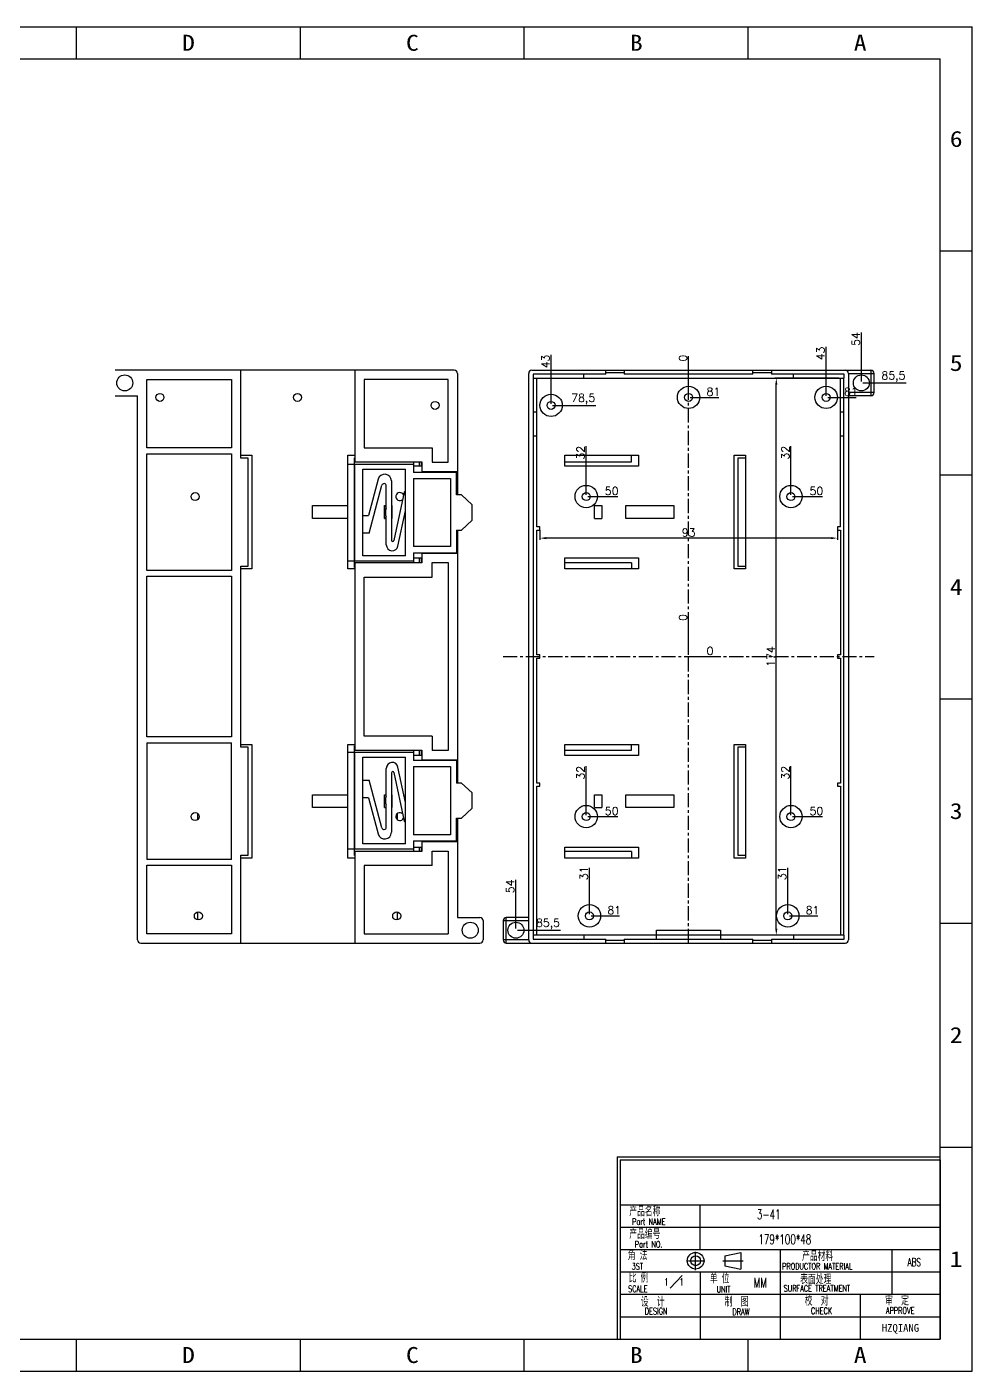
# Model space of a CAD drawing. Header units: millimetres. Extents: x 903 to 1497, y 663 to 1083.
# Drawn here: x 1201.5 to 1497, y 662.9 to 1082.9 of the extents above; entities that cross this region are included whole.
import ezdxf
from ezdxf.enums import TextEntityAlignment as Align

# ---------------------------------------------------------------- set-up
doc = ezdxf.new("R2010")
doc.units = ezdxf.units.MM
doc.linetypes.add('CENTER', pattern=[0.6, 0.375, -0.075, 0.075, -0.075])
doc.layers.add('center', color=1, linetype='CENTER')
doc.layers.add('text', color=3, linetype='Continuous')
doc.layers.add('dim', color=82, linetype='Continuous', lineweight=9)
doc.styles.add('romans', font='romans.shx', dxfattribs={"width": 0.67, "bigfont": 'fangsong.shx'})
doc.styles.get("Standard").update_dxf_attribs({"font": 'txt', "bigfont": 'gbcbig.shx'})
doc.styles.add('STYLE1', font='', dxfattribs={"height": 4.5})
doc.styles.add('TEXTSTYLE_0', font='txt', dxfattribs={"width": 0.8})
doc.styles.get('STYLE1').set_extended_font_data('仿宋_GB2312')
doc.dimstyles.new('ISO-25', dxfattribs={"dimtxt": 2.5, "dimasz": 2.5, "dimexe": 1.25, "dimexo": 0.625, "dimtad": 1, "dimtxsty": 'Standard', "dimcen": 2.5, "dimadec": 0, "dimazin": 0, "dimtfac": 1, "dimtmove": 0, "dimatfit": 3, "dimfxl": 0, "dimarcsym": 0})

# ---------------------------------------------------------------- blocks, each defined once
blk = doc.blocks.new('*D191')
at = {"layer": 'Defpoints', "color": 0}
for p in [(1440.41, 947.27), (1440.41, 936.15), (1408.41, 886.15)]:
    blk.add_point(p, dxfattribs=at)
at = {"layer": 'dim', "color": 0, "lineweight": -2}
blk.add_line((1440.41, 936.65), (1440.41, 951.94), dxfattribs=at)
at = {"layer": 'dim', "color": 0, "insert": (1438.66, 949.85), "char_height": 2.5, "attachment_point": 5, "rotation": 90}
blk.add_mtext('32', dxfattribs=at)
blk = doc.blocks.new('*D192')
at = {"layer": 'Defpoints', "color": 0}
for p in [(1440.41, 936.15), (1445.99, 936.15), (1408.41, 886.15)]:
    blk.add_point(p, dxfattribs=at)
at = {"layer": 'dim', "color": 0, "lineweight": -2}
blk.add_line((1440.91, 936.15), (1450.24, 936.15), dxfattribs=at)
at = {"layer": 'dim', "color": 0, "insert": (1448.36, 937.9), "char_height": 2.5, "attachment_point": 5}
blk.add_mtext('50', dxfattribs=at)
blk = doc.blocks.new('*D139')
at = {"layer": 'Defpoints', "color": 0}
for p in [(1408.41, 978.27), (1408.41, 967.15), (1408.41, 886.15)]:
    blk.add_point(p, dxfattribs=at)
at = {"layer": 'dim', "color": 0, "lineweight": -2}
blk.add_line((1408.41, 967.65), (1408.41, 980.02), dxfattribs=at)
at = {"layer": 'dim', "color": 0, "insert": (1406.66, 979.39), "char_height": 2.5, "attachment_point": 5, "rotation": 90}
blk.add_mtext('0', dxfattribs=at)
blk = doc.blocks.new('*D140')
at = {"layer": 'Defpoints', "color": 0}
for p in [(1408.41, 967.15), (1413.99, 967.15), (1408.41, 886.15)]:
    blk.add_point(p, dxfattribs=at)
at = {"layer": 'dim', "color": 0, "lineweight": -2}
blk.add_line((1408.91, 967.15), (1417.82, 967.15), dxfattribs=at)
at = {"layer": 'dim', "color": 0, "insert": (1416.15, 968.9), "char_height": 2.5, "attachment_point": 5}
blk.add_mtext('81', dxfattribs=at)
blk = doc.blocks.new('*D141')
at = {"layer": 'Defpoints', "color": 0}
for p in [(1451.41, 978.27), (1451.41, 967.15), (1408.41, 886.15)]:
    blk.add_point(p, dxfattribs=at)
at = {"layer": 'dim', "color": 0, "lineweight": -2}
blk.add_line((1451.41, 967.65), (1451.41, 982.94), dxfattribs=at)
at = {"layer": 'dim', "color": 0, "insert": (1449.66, 980.85), "char_height": 2.5, "attachment_point": 5, "rotation": 90}
blk.add_mtext('43', dxfattribs=at)
blk = doc.blocks.new('*D142')
at = {"layer": 'Defpoints', "color": 0}
for p in [(1451.41, 967.15), (1456.99, 967.15), (1408.41, 886.15)]:
    blk.add_point(p, dxfattribs=at)
at = {"layer": 'dim', "color": 0, "lineweight": -2}
blk.add_line((1451.91, 967.15), (1460.82, 967.15), dxfattribs=at)
at = {"layer": 'dim', "color": 0, "insert": (1459.15, 968.9), "char_height": 2.5, "attachment_point": 5}
blk.add_mtext('81', dxfattribs=at)
blk = doc.blocks.new('*D143')
at = {"layer": 'Defpoints', "color": 0}
for p in [(1365.41, 975.77), (1365.41, 964.65), (1408.41, 886.15)]:
    blk.add_point(p, dxfattribs=at)
at = {"layer": 'dim', "color": 0, "lineweight": -2}
blk.add_line((1365.41, 965.15), (1365.41, 980.44), dxfattribs=at)
at = {"layer": 'dim', "color": 0, "insert": (1363.66, 978.35), "char_height": 2.5, "attachment_point": 5, "rotation": 90}
blk.add_mtext('43', dxfattribs=at)
blk = doc.blocks.new('*D144')
at = {"layer": 'Defpoints', "color": 0}
for p in [(1365.41, 964.65), (1370.99, 964.65), (1408.41, 886.15)]:
    blk.add_point(p, dxfattribs=at)
at = {"layer": 'dim', "color": 0, "lineweight": -2}
blk.add_line((1365.91, 964.65), (1379.4, 964.65), dxfattribs=at)
at = {"layer": 'dim', "color": 0, "insert": (1375.45, 966.61), "char_height": 2.5, "attachment_point": 5}
blk.add_mtext('78,5', dxfattribs=at)
blk = doc.blocks.new('*D145')
at = {"layer": 'Defpoints', "color": 0}
for p in [(1376.41, 947.27), (1376.41, 936.15), (1408.41, 886.15)]:
    blk.add_point(p, dxfattribs=at)
at = {"layer": 'dim', "color": 0, "lineweight": -2}
blk.add_line((1376.41, 936.65), (1376.41, 951.94), dxfattribs=at)
at = {"layer": 'dim', "color": 0, "insert": (1374.66, 949.85), "char_height": 2.5, "attachment_point": 5, "rotation": 90}
blk.add_mtext('32', dxfattribs=at)
blk = doc.blocks.new('*D146')
at = {"layer": 'Defpoints', "color": 0}
for p in [(1376.41, 936.15), (1381.99, 936.15), (1408.41, 886.15)]:
    blk.add_point(p, dxfattribs=at)
at = {"layer": 'dim', "color": 0, "lineweight": -2}
blk.add_line((1376.91, 936.15), (1386.24, 936.15), dxfattribs=at)
at = {"layer": 'dim', "color": 0, "insert": (1384.36, 937.9), "char_height": 2.5, "attachment_point": 5}
blk.add_mtext('50', dxfattribs=at)
blk = doc.blocks.new('*D147')
at = {"layer": 'Defpoints', "color": 0}
for p in [(1408.41, 886.15), (1376.41, 847.27), (1376.41, 836.15)]:
    blk.add_point(p, dxfattribs=at)
at = {"layer": 'dim', "color": 0, "lineweight": -2}
blk.add_line((1376.41, 836.65), (1376.41, 851.94), dxfattribs=at)
at = {"layer": 'dim', "color": 0, "insert": (1374.66, 849.85), "char_height": 2.5, "attachment_point": 5, "rotation": 90}
blk.add_mtext('32', dxfattribs=at)
blk = doc.blocks.new('*D148')
at = {"layer": 'Defpoints', "color": 0}
for p in [(1408.41, 886.15), (1376.41, 836.15), (1381.99, 836.15)]:
    blk.add_point(p, dxfattribs=at)
at = {"layer": 'dim', "color": 0, "lineweight": -2}
blk.add_line((1376.91, 836.15), (1386.24, 836.15), dxfattribs=at)
at = {"layer": 'dim', "color": 0, "insert": (1384.36, 837.9), "char_height": 2.5, "attachment_point": 5}
blk.add_mtext('50', dxfattribs=at)
blk = doc.blocks.new('*D149')
at = {"layer": 'Defpoints', "color": 0}
for p in [(1408.41, 886.15), (1440.41, 847.27), (1440.41, 836.15)]:
    blk.add_point(p, dxfattribs=at)
at = {"layer": 'dim', "color": 0, "lineweight": -2}
blk.add_line((1440.41, 836.65), (1440.41, 851.94), dxfattribs=at)
at = {"layer": 'dim', "color": 0, "insert": (1438.66, 849.85), "char_height": 2.5, "attachment_point": 5, "rotation": 90}
blk.add_mtext('32', dxfattribs=at)
blk = doc.blocks.new('*D150')
at = {"layer": 'Defpoints', "color": 0}
for p in [(1408.41, 886.15), (1440.41, 836.15), (1445.99, 836.15)]:
    blk.add_point(p, dxfattribs=at)
at = {"layer": 'dim', "color": 0, "lineweight": -2}
blk.add_line((1440.91, 836.15), (1450.24, 836.15), dxfattribs=at)
at = {"layer": 'dim', "color": 0, "insert": (1448.36, 837.9), "char_height": 2.5, "attachment_point": 5}
blk.add_mtext('50', dxfattribs=at)
blk = doc.blocks.new('*D151')
at = {"layer": 'Defpoints', "color": 0}
for p in [(1408.41, 886.15), (1439.41, 816.27), (1439.41, 805.15)]:
    blk.add_point(p, dxfattribs=at)
at = {"layer": 'dim', "color": 0, "lineweight": -2}
blk.add_line((1439.41, 805.65), (1439.41, 820.1), dxfattribs=at)
at = {"layer": 'dim', "color": 0, "insert": (1437.66, 818.44), "char_height": 2.5, "attachment_point": 5, "rotation": 90}
blk.add_mtext('31', dxfattribs=at)
blk = doc.blocks.new('*D152')
at = {"layer": 'Defpoints', "color": 0}
for p in [(1408.41, 886.15), (1439.41, 805.15), (1444.99, 805.15)]:
    blk.add_point(p, dxfattribs=at)
at = {"layer": 'dim', "color": 0, "lineweight": -2}
blk.add_line((1439.91, 805.15), (1448.82, 805.15), dxfattribs=at)
at = {"layer": 'dim', "color": 0, "insert": (1447.15, 806.9), "char_height": 2.5, "attachment_point": 5}
blk.add_mtext('81', dxfattribs=at)
blk = doc.blocks.new('*D153')
at = {"layer": 'Defpoints', "color": 0}
for p in [(1408.41, 886.15), (1377.41, 816.27), (1377.41, 805.15)]:
    blk.add_point(p, dxfattribs=at)
at = {"layer": 'dim', "color": 0, "lineweight": -2}
blk.add_line((1377.41, 805.65), (1377.41, 820.1), dxfattribs=at)
at = {"layer": 'dim', "color": 0, "insert": (1375.66, 818.44), "char_height": 2.5, "attachment_point": 5, "rotation": 90}
blk.add_mtext('31', dxfattribs=at)
blk = doc.blocks.new('*D154')
at = {"layer": 'Defpoints', "color": 0}
for p in [(1408.41, 886.15), (1377.41, 805.15), (1382.99, 805.15)]:
    blk.add_point(p, dxfattribs=at)
at = {"layer": 'dim', "color": 0, "lineweight": -2}
blk.add_line((1377.91, 805.15), (1386.82, 805.15), dxfattribs=at)
at = {"layer": 'dim', "color": 0, "insert": (1385.15, 806.9), "char_height": 2.5, "attachment_point": 5}
blk.add_mtext('81', dxfattribs=at)
blk = doc.blocks.new('*D155')
at = {"layer": 'Defpoints', "color": 0}
for p in [(1408.41, 886.15), (1354.41, 811.77), (1354.41, 800.65)]:
    blk.add_point(p, dxfattribs=at)
at = {"layer": 'dim', "color": 0, "lineweight": -2}
blk.add_line((1354.41, 801.15), (1354.41, 816.44), dxfattribs=at)
at = {"layer": 'dim', "color": 0, "insert": (1352.66, 814.35), "char_height": 2.5, "attachment_point": 5, "rotation": 90}
blk.add_mtext('54', dxfattribs=at)
blk = doc.blocks.new('*D156')
at = {"layer": 'Defpoints', "color": 0}
for p in [(1408.41, 886.15), (1354.41, 800.65), (1359.99, 800.65)]:
    blk.add_point(p, dxfattribs=at)
at = {"layer": 'dim', "color": 0, "lineweight": -2}
blk.add_line((1354.91, 800.65), (1368.4, 800.65), dxfattribs=at)
at = {"layer": 'dim', "color": 0, "insert": (1364.45, 802.61), "char_height": 2.5, "attachment_point": 5}
blk.add_mtext('85,5', dxfattribs=at)
blk = doc.blocks.new('*D157')
at = {"layer": 'Defpoints', "color": 0}
for p in [(1462.41, 982.77), (1462.41, 971.65), (1408.41, 886.15)]:
    blk.add_point(p, dxfattribs=at)
at = {"layer": 'dim', "color": 0, "lineweight": -2}
blk.add_line((1462.41, 972.15), (1462.41, 987.44), dxfattribs=at)
at = {"layer": 'dim', "color": 0, "insert": (1460.66, 985.35), "char_height": 2.5, "attachment_point": 5, "rotation": 90}
blk.add_mtext('54', dxfattribs=at)
blk = doc.blocks.new('*D158')
at = {"layer": 'Defpoints', "color": 0}
for p in [(1462.41, 971.65), (1467.99, 971.65), (1408.41, 886.15)]:
    blk.add_point(p, dxfattribs=at)
at = {"layer": 'dim', "color": 0, "lineweight": -2}
blk.add_line((1462.91, 971.65), (1476.4, 971.65), dxfattribs=at)
at = {"layer": 'dim', "color": 0, "insert": (1472.45, 973.61), "char_height": 2.5, "attachment_point": 5}
blk.add_mtext('85,5', dxfattribs=at)
blk = doc.blocks.new('*D159')
at = {"layer": 'Defpoints', "color": 0}
for p in [(1408.41, 897.27), (1408.41, 886.15), (1408.41, 886.15)]:
    blk.add_point(p, dxfattribs=at)
at = {"layer": 'dim', "color": 0, "lineweight": -2}
blk.add_line((1408.41, 886.65), (1408.41, 899.02), dxfattribs=at)
at = {"layer": 'dim', "color": 0, "insert": (1406.66, 898.39), "char_height": 2.5, "attachment_point": 5, "rotation": 90}
blk.add_mtext('0', dxfattribs=at)
blk = doc.blocks.new('*D160')
at = {"layer": 'Defpoints', "color": 0}
for p in [(1408.41, 886.15), (1408.41, 886.15), (1413.99, 886.15)]:
    blk.add_point(p, dxfattribs=at)
at = {"layer": 'dim', "color": 0, "lineweight": -2}
blk.add_line((1408.91, 886.15), (1415.74, 886.15), dxfattribs=at)
at = {"layer": 'dim', "color": 0, "insert": (1415.11, 887.9), "char_height": 2.5, "attachment_point": 5}
blk.add_mtext('0', dxfattribs=at)
blk = doc.blocks.new('*D193')
at = {"layer": 'Defpoints', "color": 0}
for p in [(1435.82, 973.15), (1455.91, 973.15), (1455.91, 799.15)]:
    blk.add_point(p, dxfattribs=at)
at = {"layer": 'dim', "color": 0, "lineweight": -2}
for p, q in [((1455.41, 973.15), (1435.32, 973.15)), ((1435.82, 801.15), (1435.82, 971.15)), ((1455.41, 799.15), (1435.32, 799.15))]:
    blk.add_line(p, q, dxfattribs=at)
at = {"layer": 'dim', "color": 0}
for points in [[(1435.49, 971.15), (1436.16, 971.15), (1435.82, 973.15)], [(1435.49, 801.15), (1436.16, 801.15), (1435.82, 799.15)]]:
    blk.add_solid(points, dxfattribs=at)
at = {"layer": 'dim', "color": 0, "insert": (1434.07, 886.15), "char_height": 2.5, "attachment_point": 5, "rotation": 90}
blk.add_mtext('174', dxfattribs=at)
blk = doc.blocks.new('*D194')
at = {"layer": 'Defpoints', "color": 0}
for p in [(1361.91, 926.15), (1454.91, 926.65), (1361.91, 923.16)]:
    blk.add_point(p, dxfattribs=at)
at = {"layer": 'dim', "color": 0, "lineweight": -2}
for p, q in [((1361.91, 925.65), (1361.91, 922.66)), ((1454.91, 926.15), (1454.91, 922.66)), ((1452.91, 923.16), (1363.91, 923.16))]:
    blk.add_line(p, q, dxfattribs=at)
at = {"layer": 'dim', "color": 0}
for points in [[(1363.91, 923.49), (1363.91, 922.83), (1361.91, 923.16)], [(1452.91, 923.49), (1452.91, 922.83), (1454.91, 923.16)]]:
    blk.add_solid(points, dxfattribs=at)
at = {"layer": 'dim', "color": 0, "insert": (1408.41, 924.91), "char_height": 2.5, "attachment_point": 5}
blk.add_mtext('93', dxfattribs=at)
blk = doc.blocks.new('SUN_6HWZ35TKK40GSGJE8VEUYAXIAKM')
at = {"color": 7, "linetype": 'Continuous'}
for p, q in [((-594, 420), (0, 420)), ((-280, 410), (-280, 420)), ((-210, 410), (-210, 420)), ((-140, 410), (-140, 420)), ((-70, 410), (-70, 420)), ((0, 0), (0, 420)), ((-584, 410), (-10, 410)), ((-10, 10), (-10, 410)), ((-10, 350), (0, 350)), ((-10, 280), (0, 280)), ((-10, 210), (0, 210)), ((-10, 140), (0, 140)), ((-10, 70), (0, 70)), ((-584, 10), (-10, 10)), ((-280, 0), (-280, 10)), ((-210, 0), (-210, 10)), ((-140, 0), (-140, 10)), ((-70, 0), (-70, 10)), ((-594, 0), (0, 0))]:
    blk.add_line(p, q, dxfattribs=at)
at = {"color": 2, "linetype": 'Continuous', "style": 'TEXTSTYLE_0'}
for s, width, p, p2 in [('D', 1.2, (-246.99, 412.53), (-242.99, 412.53)), ('C', 1.2, (-176.99, 412.53), (-172.99, 412.53)), ('B', 1.2, (-106.99, 412.53), (-102.99, 412.53)), ('A', 1.2, (-36.99, 412.53), (-32.99, 412.53)), ('6', 1.2, (-6.99, 382.5), (-2.99, 382.5)), ('5', 1.2, (-6.99, 312.5), (-2.99, 312.5)), ('4', 1.2, (-6.99, 242.5), (-2.99, 242.5)), ('3', 1.2, (-6.99, 172.5), (-2.99, 172.5)), ('2', 1.2, (-6.99, 102.5), (-2.99, 102.5)), ('1', 2.4, (-6.99, 32.5), (-2.99, 32.5)), ('D', 1.2, (-246.99, 2.53), (-242.99, 2.53)), ('C', 1.2, (-176.99, 2.53), (-172.99, 2.53)), ('B', 1.2, (-106.99, 2.53), (-102.99, 2.53)), ('A', 1.2, (-36.99, 2.53), (-32.99, 2.53))]:
    blk.add_text(s, height=5, dxfattribs=dict(at, width=width)).set_placement(p, p2, align=Align.FIT)

msp = doc.modelspace()

# ---------------------------------------------------------------- linework, layer by layer
at = {"color": 7, "linetype": 'Continuous'}
for p, q in [((1335.143, 975.647), (1229.143, 975.647)), ((1268.443, 949.097), (1268.443, 975.647)), ((1304.043, 975.647), (1304.043, 946.997)), ((1336.143, 974.647), (1336.143, 936.647)), ((1358.41, 797.647), (1358.41, 974.647)), ((1359.41, 975.647), (1465.41, 975.647)), ((1382.51, 974.397), (1382.51, 975.647)), ((1382.51, 974.863), (1388.31, 974.863)), ((1388.31, 975.647), (1388.31, 974.397)), ((1428.51, 974.397), (1428.51, 975.647)), ((1428.51, 974.866), (1434.31, 974.866)), ((1434.31, 975.647), (1434.31, 974.397)), ((1458.41, 974.647), (1466.41, 974.647)), ((1458.41, 974.647), (1458.41, 797.647)), ((1465.41, 975.647), (1465.41, 967.647)), ((1466.41, 968.647), (1466.41, 974.647)), ((1239.043, 951.347), (1239.043, 972.747)), ((1239.043, 972.747), (1265.543, 972.747)), ((1265.543, 972.747), (1265.543, 951.347)), ((1306.943, 972.747), (1306.943, 951.397)), ((1333.243, 972.747), (1306.943, 972.747)), ((1333.243, 946.897), (1333.243, 972.747)), ((1382.51, 974.397), (1359.81, 974.397)), ((1359.81, 974.397), (1359.81, 973.147)), ((1359.81, 973.147), (1457.01, 973.147)), ((1359.91, 799.147), (1359.91, 973.147)), ((1360.91, 926.647), (1360.91, 973.147)), ((1375.61, 973.147), (1375.61, 974.397)), ((1428.51, 974.397), (1388.31, 974.397)), ((1457.01, 974.397), (1434.31, 974.397)), ((1441.21, 973.147), (1441.21, 974.397)), ((1455.91, 926.647), (1455.91, 973.147)), ((1456.91, 799.147), (1456.91, 973.147)), ((1457.01, 973.147), (1457.01, 974.397)), ((1229.143, 967.647), (1236.143, 967.647)), ((1236.143, 797.647), (1236.143, 967.647)), ((1466.41, 968.647), (1458.41, 968.647)), ((1465.41, 967.647), (1458.41, 967.647)), ((1360.91, 962.547), (1359.91, 962.547)), ((1456.91, 962.547), (1455.91, 962.547)), ((1359.91, 955.147), (1360.91, 955.147)), ((1455.91, 955.147), (1456.91, 955.147)), ((1265.543, 951.347), (1239.043, 951.347)), ((1239.043, 913.047), (1239.043, 949.547)), ((1239.043, 949.547), (1265.543, 949.547)), ((1265.543, 949.547), (1265.543, 913.047)), ((1306.943, 951.397), (1328.243, 951.397)), ((1328.243, 951.397), (1328.243, 946.897)), ((1268.393, 948.197), (1268.393, 949.097)), ((1268.393, 949.097), (1271.893, 949.097)), ((1270.743, 948.197), (1268.393, 948.197)), ((1270.743, 914.397), (1270.743, 948.197)), ((1271.893, 949.097), (1271.893, 913.597)), ((1301.796, 946.297), (1301.796, 915.997)), ((1301.796, 946.297), (1322.396, 946.297)), ((1301.843, 946.297), (1301.843, 949.097)), ((1301.843, 949.097), (1304.043, 949.097)), ((1303.891, 946.297), (1303.891, 915.997)), ((1303.996, 946.297), (1303.996, 948.297)), ((1304.043, 946.997), (1325.043, 946.997)), ((1304.114, 915.997), (1304.114, 946.297)), ((1322.396, 946.997), (1322.396, 943.697)), ((1324.843, 945.697), (1322.396, 945.697)), ((1324.243, 945.697), (1324.243, 946.997)), ((1324.843, 946.997), (1324.843, 945.697)), ((1325.043, 946.997), (1325.043, 943.997)), ((1328.243, 946.897), (1333.243, 946.897)), ((1369.71, 949.097), (1392.71, 949.097)), ((1369.71, 945.697), (1369.71, 949.097)), ((1369.71, 946.997), (1390.51, 946.997)), ((1392.71, 945.697), (1369.71, 945.697)), ((1390.51, 946.997), (1390.51, 949.097)), ((1392.71, 949.097), (1392.71, 945.697)), ((1422.66, 949.097), (1426.16, 949.097)), ((1422.66, 913.597), (1422.66, 949.097)), ((1426.16, 948.197), (1423.81, 948.197)), ((1423.81, 948.197), (1423.81, 914.397)), ((1426.16, 949.097), (1426.16, 913.597)), ((1306.596, 917.597), (1306.596, 944.697)), ((1306.596, 944.697), (1319.896, 944.697)), ((1311.363, 941.57), (1308.377, 930.247)), ((1315.493, 941.035), (1315.493, 922.493)), ((1319.896, 917.597), (1319.896, 944.697)), ((1335.896, 943.697), (1322.396, 943.697)), ((1322.396, 941.797), (1322.396, 920.497)), ((1322.396, 941.797), (1333.996, 941.797)), ((1325.043, 943.997), (1336.143, 943.997)), ((1333.996, 941.797), (1333.996, 920.497)), ((1335.896, 936.647), (1335.896, 943.697)), ((1308.581, 924.747), (1312.516, 939.67)), ((1313.893, 932.513), (1313.893, 939.492)), ((1319.501, 937.54), (1316.285, 922.41)), ((1337.386, 936.647), (1335.896, 936.647)), ((1340.696, 933.55), (1337.386, 936.647)), ((1290.793, 929.347), (1290.793, 933.347)), ((1290.793, 933.347), (1301.796, 933.347)), ((1313.293, 929.347), (1313.293, 933.347)), ((1313.293, 933.347), (1313.893, 933.347)), ((1313.893, 932.938), (1313.293, 932.938)), ((1315.493, 933.347), (1315.593, 933.347)), ((1315.593, 933.347), (1315.593, 929.347)), ((1340.696, 928.744), (1340.696, 933.55)), ((1378.96, 933.347), (1381.26, 933.347)), ((1378.96, 929.347), (1378.96, 933.347)), ((1381.26, 933.347), (1381.26, 929.347)), ((1388.76, 933.347), (1403.76, 933.347)), ((1388.76, 929.347), (1388.76, 933.347)), ((1403.76, 933.347), (1403.76, 929.347)), ((1301.796, 929.347), (1290.793, 929.347)), ((1306.596, 930.247), (1308.377, 930.247)), ((1313.293, 932.356), (1313.794, 932.356)), ((1313.693, 931.647), (1313.293, 931.647)), ((1313.293, 929.647), (1313.893, 929.647)), ((1313.293, 929.347), (1313.893, 929.347)), ((1313.693, 931.947), (1313.693, 930.347)), ((1313.893, 921.066), (1313.893, 929.782)), ((1315.493, 929.347), (1315.593, 929.347)), ((1317.553, 920.681), (1319.896, 931.705)), ((1337.386, 925.647), (1340.696, 928.744)), ((1378.96, 929.347), (1381.26, 929.347)), ((1403.76, 929.347), (1388.76, 929.347)), ((1308.581, 924.747), (1306.596, 924.747)), ((1335.896, 925.647), (1337.386, 925.647)), ((1335.896, 925.647), (1335.896, 918.597)), ((1336.143, 925.647), (1336.143, 846.647)), ((1361.91, 926.647), (1360.91, 926.647)), ((1360.91, 925.647), (1361.91, 925.647)), ((1360.91, 886.647), (1360.91, 925.647)), ((1361.91, 925.647), (1361.91, 926.647)), ((1454.91, 926.647), (1454.91, 925.647)), ((1455.91, 926.647), (1454.91, 926.647)), ((1454.91, 925.647), (1455.91, 925.647)), ((1455.91, 925.647), (1455.91, 886.647)), ((1333.996, 920.497), (1322.396, 920.497)), ((1322.396, 915.997), (1301.796, 915.997)), ((1301.843, 913.597), (1301.843, 915.997)), ((1303.996, 913.997), (1303.996, 915.997)), ((1319.896, 917.597), (1306.596, 917.597)), ((1322.396, 918.597), (1322.396, 915.397)), ((1322.396, 918.597), (1335.896, 918.597)), ((1322.396, 916.997), (1324.843, 916.997)), ((1324.243, 915.397), (1324.243, 916.997)), ((1324.843, 916.997), (1324.843, 915.397)), ((1336.143, 918.397), (1325.043, 918.397)), ((1325.043, 918.397), (1325.043, 915.397)), ((1369.71, 916.997), (1392.71, 916.997)), ((1369.71, 913.597), (1369.71, 916.997)), ((1392.71, 916.997), (1392.71, 913.597)), ((1265.543, 913.047), (1239.043, 913.047)), ((1268.393, 913.597), (1268.393, 914.397)), ((1268.393, 914.397), (1270.743, 914.397)), ((1271.893, 913.597), (1268.393, 913.597)), ((1268.443, 858.697), (1268.443, 913.597)), ((1304.043, 913.597), (1301.843, 913.597)), ((1304.043, 913.997), (1303.996, 913.997)), ((1304.043, 915.397), (1304.043, 856.897)), ((1325.043, 915.397), (1304.043, 915.397)), ((1328.243, 915.497), (1333.243, 915.497)), ((1328.243, 910.997), (1328.243, 915.497)), ((1333.243, 915.497), (1333.243, 856.797)), ((1390.51, 915.397), (1369.71, 915.397)), ((1392.71, 913.597), (1369.71, 913.597)), ((1390.51, 915.397), (1390.51, 913.597)), ((1426.16, 913.597), (1422.66, 913.597)), ((1423.81, 914.397), (1426.16, 914.397)), ((1239.043, 861.047), (1239.043, 911.247)), ((1239.043, 911.247), (1265.543, 911.247)), ((1265.543, 911.247), (1265.543, 861.047)), ((1306.943, 861.297), (1306.943, 910.997)), ((1306.943, 910.997), (1328.243, 910.997)), ((1361.91, 886.647), (1360.91, 886.647)), ((1361.91, 885.647), (1361.91, 886.647)), ((1454.91, 886.647), (1454.91, 885.647)), ((1455.91, 886.647), (1454.91, 886.647)), ((1360.91, 885.647), (1361.91, 885.647)), ((1360.91, 846.647), (1360.91, 885.647)), ((1454.91, 885.647), (1455.91, 885.647)), ((1455.91, 885.647), (1455.91, 846.647)), ((1265.543, 861.047), (1239.043, 861.047)), ((1328.243, 861.297), (1306.943, 861.297)), ((1328.243, 861.297), (1328.243, 856.797)), ((1239.043, 859.247), (1239.043, 822.747)), ((1239.043, 859.247), (1265.543, 859.247)), ((1265.543, 822.747), (1265.543, 859.247)), ((1268.393, 858.697), (1271.893, 858.697)), ((1268.393, 857.897), (1268.393, 858.697)), ((1270.743, 857.897), (1268.393, 857.897)), ((1270.743, 824.097), (1270.743, 857.897)), ((1271.893, 858.697), (1271.893, 823.197)), ((1301.843, 858.697), (1304.043, 858.697)), ((1301.843, 856.297), (1301.843, 858.697)), ((1303.996, 856.297), (1303.996, 858.297)), ((1304.043, 856.897), (1325.043, 856.897)), ((1322.396, 856.897), (1322.396, 853.697)), ((1324.243, 855.297), (1324.243, 856.897)), ((1324.843, 856.897), (1324.843, 855.297)), ((1325.043, 856.897), (1325.043, 853.897)), ((1369.71, 858.697), (1392.71, 858.697)), ((1369.71, 855.297), (1369.71, 858.697)), ((1369.71, 856.897), (1390.51, 856.897)), ((1390.51, 856.897), (1390.51, 858.697)), ((1392.71, 858.697), (1392.71, 855.297)), ((1422.66, 823.197), (1422.66, 858.697)), ((1422.66, 858.697), (1426.16, 858.697)), ((1423.81, 857.897), (1423.81, 824.097)), ((1426.16, 857.897), (1423.81, 857.897)), ((1426.16, 858.697), (1426.16, 823.197)), ((1301.796, 856.297), (1322.396, 856.297)), ((1301.796, 856.297), (1301.796, 825.997)), ((1303.891, 856.297), (1303.891, 825.997)), ((1304.114, 825.997), (1304.114, 856.297)), ((1306.596, 854.697), (1319.896, 854.697)), ((1306.596, 827.597), (1306.596, 854.697)), ((1319.896, 827.597), (1319.896, 854.697)), ((1324.843, 855.297), (1322.396, 855.297)), ((1335.896, 853.697), (1322.396, 853.697)), ((1325.043, 853.897), (1336.143, 853.897)), ((1333.243, 856.797), (1328.243, 856.797)), ((1335.896, 853.697), (1335.896, 846.647)), ((1392.71, 855.297), (1369.71, 855.297)), ((1313.893, 842.513), (1313.893, 851.229)), ((1315.493, 849.801), (1315.493, 831.26)), ((1316.285, 849.885), (1319.501, 834.755)), ((1319.896, 840.589), (1317.553, 851.613)), ((1322.396, 851.797), (1333.996, 851.797)), ((1322.396, 851.797), (1322.396, 830.497)), ((1333.996, 851.797), (1333.996, 830.497)), ((1306.596, 847.547), (1308.581, 847.547)), ((1312.516, 832.624), (1308.581, 847.547)), ((1337.386, 846.647), (1335.896, 846.647)), ((1340.696, 843.55), (1337.386, 846.647)), ((1361.91, 846.647), (1360.91, 846.647)), ((1360.91, 845.647), (1361.91, 845.647)), ((1360.91, 799.147), (1360.91, 845.647)), ((1361.91, 845.647), (1361.91, 846.647)), ((1454.91, 846.647), (1454.91, 845.647)), ((1455.91, 846.647), (1454.91, 846.647)), ((1454.91, 845.647), (1455.91, 845.647)), ((1455.91, 845.647), (1455.91, 799.147)), ((1290.793, 842.947), (1301.796, 842.947)), ((1290.793, 838.947), (1290.793, 842.947)), ((1308.377, 842.047), (1306.596, 842.047)), ((1308.377, 842.047), (1311.363, 830.724)), ((1313.293, 842.947), (1313.893, 842.947)), ((1313.293, 838.947), (1313.293, 842.947)), ((1313.693, 841.947), (1313.693, 840.347)), ((1315.493, 842.947), (1315.593, 842.947)), ((1315.593, 842.947), (1315.593, 838.947)), ((1340.696, 838.744), (1340.696, 843.55)), ((1378.96, 838.947), (1378.96, 842.947)), ((1378.96, 842.947), (1381.26, 842.947)), ((1381.26, 842.947), (1381.26, 838.947)), ((1388.76, 838.947), (1388.76, 842.947)), ((1388.76, 842.947), (1403.76, 842.947)), ((1403.76, 842.947), (1403.76, 838.947)), ((1254.943, 835.211), (1254.943, 837.083)), ((1301.796, 838.947), (1290.793, 838.947)), ((1313.293, 838.947), (1313.893, 838.947)), ((1313.893, 832.802), (1313.893, 839.782)), ((1315.493, 838.947), (1315.593, 838.947)), ((1317.343, 837.083), (1317.343, 835.211)), ((1337.386, 835.647), (1340.696, 838.744)), ((1378.96, 838.947), (1381.26, 838.947)), ((1403.76, 838.947), (1388.76, 838.947)), ((1335.896, 835.647), (1337.386, 835.647)), ((1335.896, 828.597), (1335.896, 835.647)), ((1336.143, 835.647), (1336.143, 804.647)), ((1319.896, 827.597), (1306.596, 827.597)), ((1333.996, 830.497), (1322.396, 830.497)), ((1322.396, 828.597), (1335.896, 828.597)), ((1322.396, 828.597), (1322.396, 825.297)), ((1336.143, 828.297), (1325.043, 828.297)), ((1325.043, 828.297), (1325.043, 825.297)), ((1268.393, 824.097), (1270.743, 824.097)), ((1268.393, 823.197), (1268.393, 824.097)), ((1322.396, 825.997), (1301.796, 825.997)), ((1301.843, 823.197), (1301.843, 825.997)), ((1303.996, 823.997), (1303.996, 825.997)), ((1304.043, 823.997), (1303.996, 823.997)), ((1325.043, 825.297), (1304.043, 825.297)), ((1304.043, 825.297), (1304.043, 796.647)), ((1322.396, 826.597), (1324.843, 826.597)), ((1324.243, 825.297), (1324.243, 826.597)), ((1324.843, 826.597), (1324.843, 825.297)), ((1328.243, 825.397), (1333.243, 825.397)), ((1328.243, 820.897), (1328.243, 825.397)), ((1333.243, 825.397), (1333.243, 799.547)), ((1369.71, 823.197), (1369.71, 826.597)), ((1369.71, 826.597), (1392.71, 826.597)), ((1390.51, 825.297), (1369.71, 825.297)), ((1390.51, 825.297), (1390.51, 823.197)), ((1392.71, 826.597), (1392.71, 823.197)), ((1423.81, 824.097), (1426.16, 824.097)), ((1265.543, 822.747), (1239.043, 822.747)), ((1239.043, 820.947), (1265.543, 820.947)), ((1239.043, 799.547), (1239.043, 820.947)), ((1265.543, 820.947), (1265.543, 799.547)), ((1271.893, 823.197), (1268.393, 823.197)), ((1268.443, 796.647), (1268.443, 823.197)), ((1304.043, 823.197), (1301.843, 823.197)), ((1328.243, 820.897), (1306.943, 820.897)), ((1306.943, 820.897), (1306.943, 799.547)), ((1392.71, 823.197), (1369.71, 823.197)), ((1426.16, 823.197), (1422.66, 823.197)), ((1254.943, 803.915), (1254.943, 806.377)), ((1317.343, 806.379), (1317.343, 803.917)), ((1336.143, 804.647), (1343.143, 804.647)), ((1344.143, 803.647), (1344.143, 797.647)), ((1350.41, 803.647), (1350.41, 797.647)), ((1350.41, 803.647), (1358.41, 803.647)), ((1351.41, 796.647), (1351.41, 804.647)), ((1358.41, 804.647), (1351.41, 804.647)), ((1265.543, 799.547), (1239.043, 799.547)), ((1306.943, 799.547), (1333.243, 799.547)), ((1359.81, 799.147), (1359.81, 797.897)), ((1457.01, 799.147), (1359.81, 799.147)), ((1375.61, 799.147), (1375.61, 797.897)), ((1398.41, 797.897), (1398.41, 800.647)), ((1398.41, 800.647), (1418.41, 800.647)), ((1418.41, 800.647), (1418.41, 797.897)), ((1441.21, 799.147), (1441.21, 797.897)), ((1457.01, 797.897), (1457.01, 799.147)), ((1237.143, 796.647), (1343.143, 796.647)), ((1358.41, 797.647), (1350.41, 797.647)), ((1351.41, 796.647), (1457.41, 796.647)), ((1359.81, 797.897), (1382.51, 797.897)), ((1382.51, 796.647), (1382.51, 797.897)), ((1388.31, 797.431), (1382.51, 797.431)), ((1388.31, 797.897), (1388.31, 796.647)), ((1388.31, 797.897), (1428.51, 797.897)), ((1428.51, 796.647), (1428.51, 797.897)), ((1434.31, 797.428), (1428.51, 797.428)), ((1434.31, 797.897), (1434.31, 796.647)), ((1434.31, 797.897), (1457.01, 797.897))]:
    msp.add_line(p, q, dxfattribs=at)
at = {"color": 1, "linetype": 'CENTER', "ltscale": 11.7856}
for p, q in [((1408.41, 796.647), (1408.41, 975.647)), ((1350.41, 886.147), (1466.41, 886.147))]:
    msp.add_line(p, q, dxfattribs=at)
for p, q in [((1386.041, 729.899), (1487.041, 729.899)), ((1386.041, 729.899), (1386.041, 672.899)), ((1387.041, 728.899), (1387.041, 672.899)), ((1387.041, 728.899), (1487.041, 728.899)), ((1487.041, 728.899), (1487.041, 672.899)), ((1387.041, 714.899), (1487.041, 714.899)), ((1412.041, 700.899), (1412.041, 714.899)), ((1387.041, 707.899), (1487.041, 707.899)), ((1387.041, 700.899), (1487.041, 700.899)), ((1437.041, 700.899), (1437.041, 672.899)), ((1472.041, 686.899), (1472.041, 700.899)), ((1387.041, 693.899), (1487.041, 693.899)), ((1412.041, 693.899), (1412.041, 672.899)), ((1387.041, 686.899), (1487.041, 686.899)), ((1462.041, 686.899), (1462.041, 672.899)), ((1387.041, 679.899), (1487.041, 679.899)), ((1387.041, 672.899), (1487.041, 672.899))]:
    msp.add_line(p, q)
at = {"color": 5}
for p, q in [((1419.738, 698.938), (1424.724, 699.981)), ((1419.738, 698.938), (1419.738, 695.828)), ((1424.724, 699.981), (1424.724, 694.785)), ((1419.738, 695.828), (1424.724, 694.785))]:
    msp.add_line(p, q, dxfattribs=at)
at = {"color": 7, "linetype": 'Continuous'}
for centre, radius in [((1232.143, 971.647), 2.5), ((1408.41, 967.147), 3.5), ((1451.41, 967.147), 3.5), ((1462.41, 971.647), 2.5), ((1243.143, 967.147), 1.25), ((1286.143, 967.147), 1.25), ((1365.41, 964.647), 3.5), ((1408.41, 967.147), 1.25), ((1451.41, 967.147), 1.25), ((1329.143, 964.647), 1.25), ((1365.41, 964.647), 1.25), ((1254.143, 936.147), 1.25), ((1376.41, 936.147), 3.5), ((1376.41, 936.147), 1.25), ((1440.41, 936.147), 3.5), ((1440.41, 936.147), 1.25), ((1254.143, 836.147), 1.25), ((1376.41, 836.147), 3.5), ((1376.41, 836.147), 1.25), ((1440.41, 836.147), 3.5), ((1440.41, 836.147), 1.25), ((1377.41, 805.147), 3.5), ((1439.41, 805.147), 3.5), ((1255.143, 805.147), 1.25), ((1317.143, 805.147), 1.25), ((1340.143, 800.647), 2.5), ((1354.41, 800.647), 2.5), ((1377.41, 805.147), 1.25), ((1439.41, 805.147), 1.25)]:
    msp.add_circle(centre, radius, dxfattribs=at)
at = {"color": 5}
for radius in [2.598, 1.555]:
    msp.add_circle((1410.605, 697.383), radius, dxfattribs=at)
at = {"color": 7, "linetype": 'Continuous'}
for centre, radius, start, end in [((1335.143, 974.647), 1, 0, 90), ((1359.41, 974.647), 1, 90, 180), ((1457.41, 974.647), 1, 0, 90), ((1465.41, 974.647), 1, 0, 90), ((1465.41, 968.647), 1, 270, 0), ((1313.393, 941.035), 2.1, 0, 165.22599), ((1313.193, 939.492), 0.7, 0, 165.22599), ((1318.143, 936.147), 1.25, 21.5295, 315.09033), ((1319.696, 937.498), 0.2, 0, 168.00028), ((1314.593, 931.947), 0.9, 141.05756, 180), ((1314.593, 930.347), 0.9, 180, 218.94244), ((1315.743, 921.066), 1.85, 180, 348.00028), ((1315.893, 922.493), 0.4, 180, 348.00028), ((1315.743, 851.229), 1.85, 11.99972, 180), ((1315.893, 849.801), 0.4, 11.99972, 180), ((1314.593, 841.947), 0.9, 141.05756, 180), ((1314.593, 840.347), 0.9, 180, 218.94244), ((1318.143, 836.147), 1.25, 44.94473, 338.4824), ((1313.193, 832.802), 0.7, 194.77401, 0), ((1319.696, 834.796), 0.2, 191.99972, 0), ((1313.393, 831.26), 2.1, 194.77401, 0), ((1343.143, 803.647), 1, 0, 90), ((1351.41, 803.647), 1, 90, 180), ((1237.143, 797.647), 1, 180, 270), ((1343.143, 797.647), 1, 270, 0), ((1351.41, 797.647), 1, 180, 270), ((1359.41, 797.647), 1, 180, 270), ((1457.41, 797.647), 1, 270, 0)]:
    msp.add_arc(centre, radius, start, end, dxfattribs=at)
at = {"layer": 'center'}
for p, q in [((1407.848, 697.383), (1413.47, 697.383)), ((1410.605, 694.451), (1410.605, 700.204)), ((1419.093, 697.383), (1425.49, 697.383))]:
    msp.add_line(p, q, dxfattribs=at)
at = {"layer": 'text'}
msp.add_line((1406.44, 692.787), (1402.598, 688.811), dxfattribs=at)

# ---------------------------------------------------------------- block references
msp.add_blockref('SUN_6HWZ35TKK40GSGJE8VEUYAXIAKM', (1497.041, 662.899))

# ---------------------------------------------------------------- texts
at = {"color": 3, "linetype": 'Continuous', "style": 'romans', "width": 0.67}
for s, height, p in [('产品名称', 2.8, (1389.854, 711.306)), ('产品编号', 2.8, (1389.854, 704.211)), ('Part NO.', 2, (1391.599, 701.522)), ('角 法', 2.8, (1389.38, 697.596)), ('产品材料', 2.8, (1443.873, 697.352)), ('比 例', 2.8, (1389.675, 690.596)), ('单 位', 2.8, (1415.023, 690.396)), ('表面处理', 2.8, (1443.298, 690.097)), ('设  计', 2.8, (1393.462, 683.063)), ('制  图', 2.8, (1419.686, 683.089)), ('校  对', 2.8, (1444.695, 683.365)), ('审  定', 2.8, (1469.848, 683.473))]:
    msp.add_text(s, height=height, dxfattribs=at).set_placement(p)
at = {"color": 3, "style": 'romans', "width": 0.67}
for s, p in [('Part NAME', (1390.749, 708.616)), ('3ST', (1390.623, 694.61)), ('PRODUCTOR MATERIAL', (1437.642, 694.652)), ('SCALE', (1389.496, 687.61)), ('UNIT', (1417.159, 687.448)), ('SURFACE TREATMENT', (1438.121, 687.74)), ('DESIGN', (1394.715, 680.619)), ('DRAW', (1422.095, 680.428)), ('CHECK', (1446.644, 680.731)), ('APPROVE', (1470.071, 680.837))]:
    msp.add_text(s, height=2, dxfattribs=at).set_placement(p)
at = {"color": 6, "style": 'romans', "width": 0.67}
for s, p in [('3-41', (1429.758, 710.356)), ('179*100*48', (1430.216, 702.576)), ('MM', (1428.738, 689.039))]:
    msp.add_text(s, height=3, dxfattribs=at).set_placement(p)
msp.add_text('ABS', height=2.4423, dxfattribs=at).set_placement((1478.935, 695.724), align=Align.CENTER)
at = {"color": 6, "style": 'STYLE1'}
msp.add_text('HZQIANG', height=2.4423, dxfattribs=at).set_placement((1474.635, 675.179), align=Align.CENTER)
at = {"layer": 'text', "style": 'romans', "width": 0.67}
msp.add_text('1   1', height=2.25, dxfattribs=at).set_placement((1400.829, 689.645))

# ---------------------------------------------------------------- dimensions: what is measured, and where the dimension line sits
at = {"layer": 'dim'}
for feature_location, offset, dtype, origin, picture, middle in [((1462.41, 971.647), (0, 11.123), 1, (1408.41, 886.147), '*D157', (1460.66, 985.353)), ((1451.41, 967.147), (0, 11.123), 1, (1408.41, 886.147), '*D141', (1449.66, 980.853)), ((1365.41, 964.647), (0, 11.123), 1, (1408.41, 886.147), '*D143', (1363.66, 978.353)), ((1408.410192962, 967.147194593), (0, 11.122823241), 1, (1408.410192962, 886.147194591), '*D139', (1406.660442962, 979.394767834)), ((1462.41, 971.647), (5.577, 0), 0, (1408.41, 886.147), '*D158', (1472.445, 973.605)), ((1408.41, 967.147), (5.577, 0), 0, (1408.41, 886.147), '*D140', (1416.154, 968.897)), ((1451.41, 967.147), (5.577, 0), 0, (1408.41, 886.147), '*D142', (1459.154, 968.897)), ((1365.41, 964.647), (5.577, 0), 0, (1408.41, 886.147), '*D144', (1375.445, 966.605)), ((1376.41, 936.147), (0, 11.123), 1, (1408.41, 886.147), '*D145', (1374.66, 949.853)), ((1440.41, 936.147), (0, 11.123), 1, (1408.41, 886.147), '*D191', (1438.66, 949.853)), ((1376.41, 936.147), (5.577, 0), 0, (1408.41, 886.147), '*D146', (1384.362, 937.897)), ((1440.41, 936.147), (5.577, 0), 0, (1408.41, 886.147), '*D192', (1448.362, 937.897)), ((1408.410192962, 886.147194591), (0, 11.122823241), 1, (1408.410192962, 886.147194591), '*D159', (1406.660442962, 898.394767833)), ((1408.410192962, 886.147194591), (5.576985296, 0), 0, (1408.410192962, 886.147194591), '*D160', (1415.111928258, 887.896944591)), ((1354.41, 800.647), (0, 11.123), 1, (1408.41, 886.147), '*D155', (1352.66, 814.353)), ((1354.41, 800.647), (5.577, 0), 0, (1408.41, 886.147), '*D156', (1364.445, 802.605)), ((1376.41, 836.147), (0, 11.123), 1, (1408.41, 886.147), '*D147', (1374.66, 849.853)), ((1377.41, 805.147), (0, 11.123), 1, (1408.41, 886.147), '*D153', (1375.66, 818.436)), ((1376.41, 836.147), (5.577, 0), 0, (1408.41, 886.147), '*D148', (1384.362, 837.897)), ((1377.41, 805.147), (5.577, 0), 0, (1408.41, 886.147), '*D154', (1385.154, 806.897)), ((1440.41, 836.147), (0, 11.123), 1, (1408.41, 886.147), '*D149', (1438.66, 849.853)), ((1440.41, 836.147), (5.577, 0), 0, (1408.41, 886.147), '*D150', (1448.362, 837.897)), ((1439.41, 805.147), (0, 11.123), 1, (1408.41, 886.147), '*D151', (1437.66, 818.436)), ((1439.41, 805.147), (5.577, 0), 0, (1408.41, 886.147), '*D152', (1447.154, 806.897))]:
    dim = msp.add_ordinate_dim(feature_location=feature_location, offset=offset, dtype=dtype, origin=origin, dimstyle='ISO-25', override={"dimasz": 2, "dimexe": 0.49975, "dimexo": 0.49975, "dimgap": 0.49975}, dxfattribs=at)
    dim.commit()
    dim.dimension.update_dxf_attribs({"geometry": picture, "text_midpoint": middle})
dim = msp.add_linear_dim(base=(1435.822, 973.147), p1=(1455.91, 799.147), p2=(1455.91, 973.147), angle=90, dimstyle='ISO-25', override={"dimasz": 2, "dimexe": 0.49975, "dimexo": 0.49975, "dimgap": 0.49975}, dxfattribs=at)
dim.commit()
dim.dimension.update_dxf_attribs({"geometry": '*D193', "text_midpoint": (1434.072, 886.147)})
dim = msp.add_linear_dim(base=(1361.91, 923.162), p1=(1454.91, 926.647), p2=(1361.91, 926.147), dimstyle='ISO-25', override={"dimasz": 2, "dimexe": 0.49975, "dimexo": 0.49975, "dimgap": 0.49975}, dxfattribs=at)
dim.commit()
dim.dimension.update_dxf_attribs({"geometry": '*D194', "text_midpoint": (1408.41, 924.911)})

doc.saveas('drawing.dxf')
